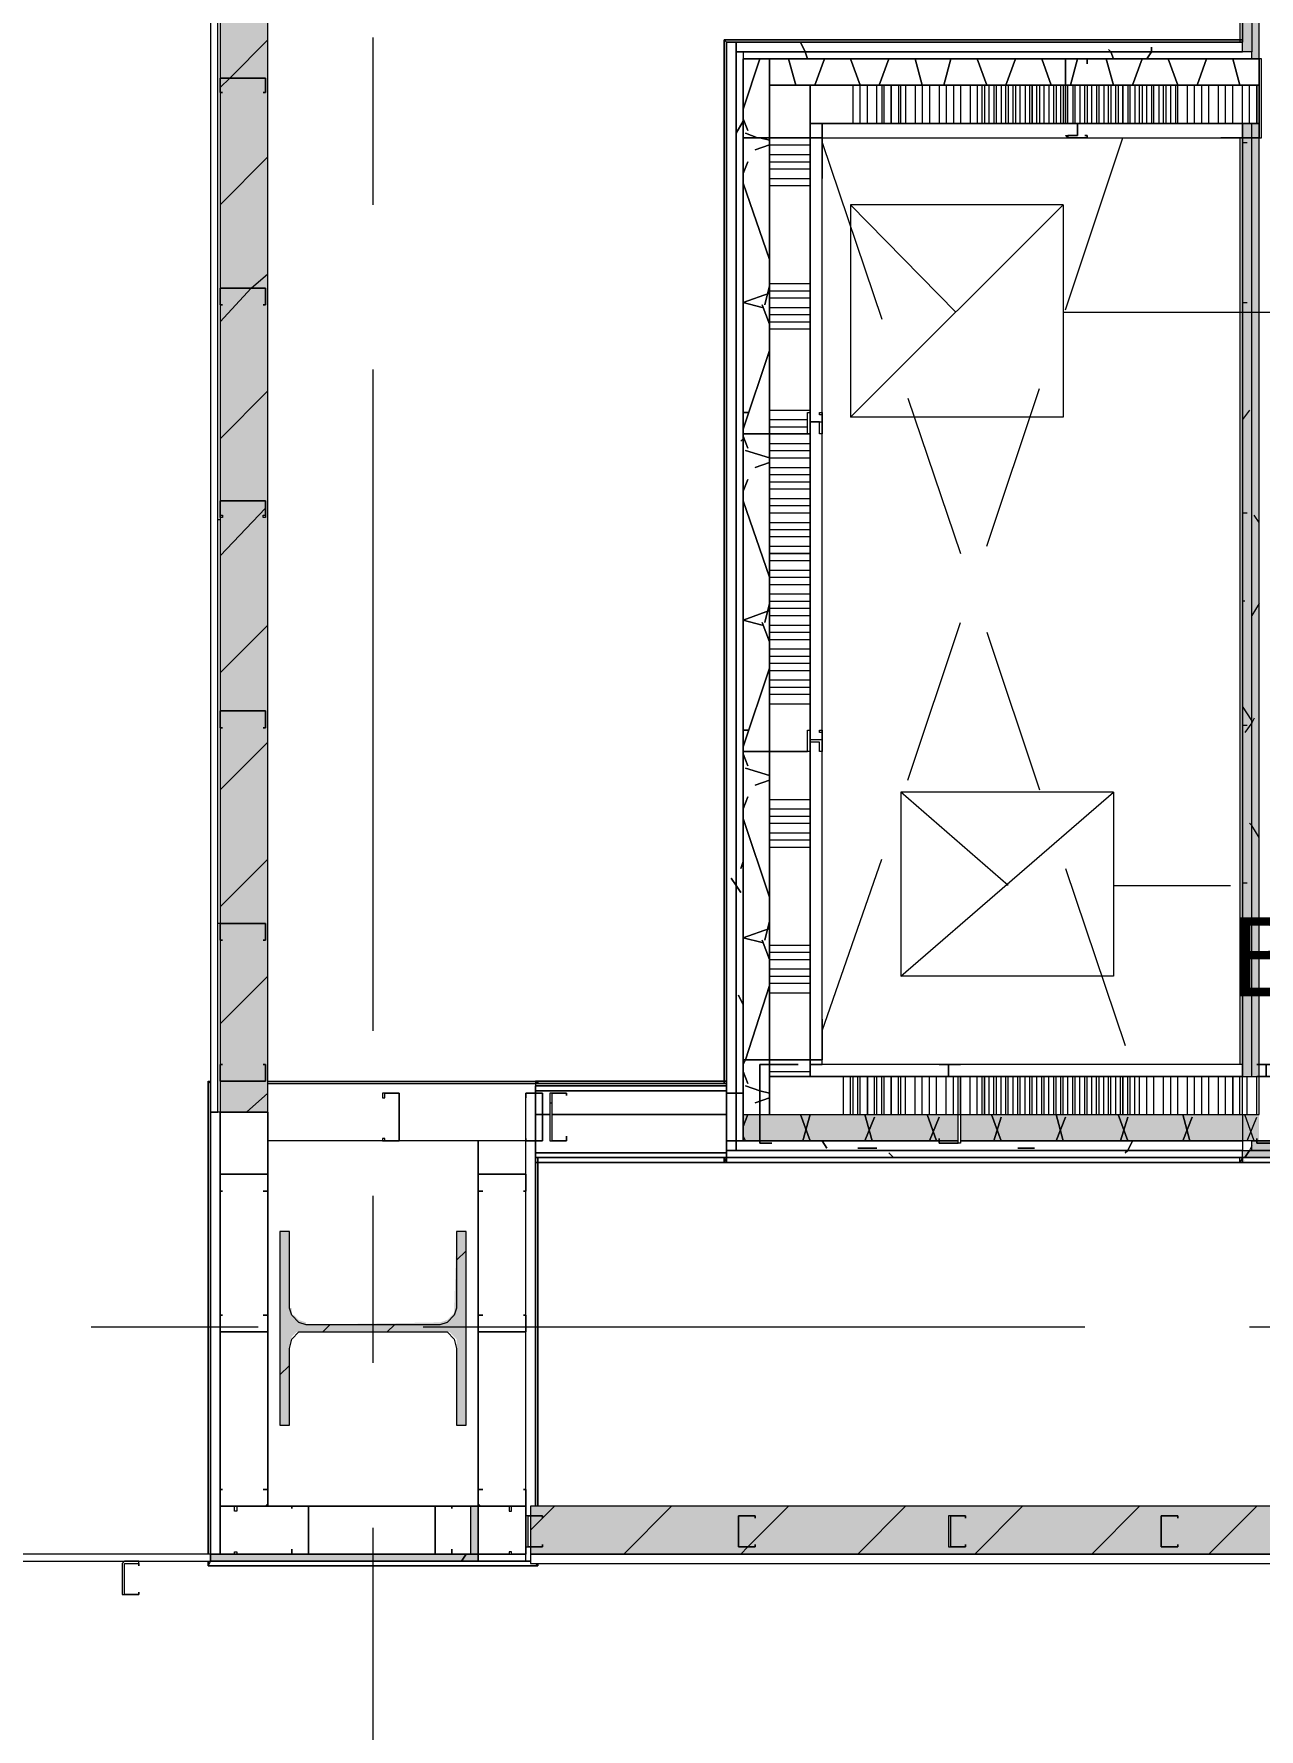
# Model space of a CAD drawing. Header units: metres. Extents: x -2 to 237, y -8 to 52.
# Drawn here: x 21.011 to 23.361, y 22.226 to 25.478 of the extents above; entities that cross this region are included whole.
import ezdxf

# ---------------------------------------------------------------- set-up
doc = ezdxf.new("R2010")
doc.units = ezdxf.units.M
doc.layers.add('HVAC - Ductos', color=5, linetype='Continuous', lineweight=0)
doc.layers.add('PDF_Text', color=7, linetype='Continuous', lineweight=0)
doc.layers.add('PDF_Geometry', color=7, linetype='Continuous', lineweight=0, true_color=0xaaaaaa)
doc.layers.add('PDF_Solid Fills', color=7, linetype='Continuous', lineweight=0, true_color=0xffffff)
doc.styles.add('PDF Helvetica', font='')
doc.styles.get('PDF Helvetica').set_extended_font_data('Helvetica')

msp = doc.modelspace()

# ---------------------------------------------------------------- hatches: boundary and pattern name
at = {"layer": 'PDF_Solid Fills', "lineweight": 0, "transparency": 33554559}
h = msp.add_hatch(color=256, dxfattribs=at)
h.paths.add_polyline_path([(21.3681, 26.1404), (21.4597, 26.1404), (21.4597, 31.95), (21.3681, 31.95), (21.3681, 28.2388), (21.4001, 28.2388), (21.3681, 28.2342)])
h.paths.add_polyline_path([(21.4597, 26.0168), (21.3681, 26.0168), (21.3681, 23.4099), (21.4597, 23.4099)])
h = msp.add_hatch(color=256, dxfattribs=at)
h.paths.add_polyline_path([(23.329, 25.444), (23.3473, 25.444), (23.3473, 29.0177), (23.329, 29.0177)])
h.paths.add_polyline_path([(23.329, 23.4785), (23.3473, 23.4785), (23.3473, 25.3066), (23.329, 25.3066)])
h = msp.add_hatch(color=256, dxfattribs=at)
h.paths.add_polyline_path([(23.3473, 25.4303), (23.3611, 25.4303), (23.3611, 29.0315), (23.3473, 29.0315)])
h.paths.add_polyline_path([(23.3611, 25.3066), (23.3473, 25.3066), (23.3473, 23.4785), (23.3611, 23.4785)])
h = msp.add_hatch(color=256, dxfattribs=at)
h.paths.add_polyline_path([(22.7838, 23.3548), (22.7838, 23.4052), (22.3714, 23.4052), (22.3714, 23.3548)])
h.paths.add_polyline_path([(22.7884, 23.3548), (23.3611, 23.3548), (23.3611, 23.4052), (22.7884, 23.4052)])
h = msp.add_hatch(color=256, dxfattribs=at)
h.paths.add_polyline_path([(22.7838, 23.3548), (22.7838, 23.4052), (22.3714, 23.4052), (22.3714, 23.3548)])
h.paths.add_polyline_path([(22.7884, 23.4052), (22.7884, 23.3548), (23.329, 23.3548), (23.329, 23.4052)])
for points in [[(23.3624, 23.3365), (25.4366, 23.341), (25.5282, 23.341), (25.9557, 23.3365), (25.9588, 23.3365), (25.9588, 23.3548), (23.3473, 23.3548), (23.3473, 23.3365)], [(21.5009, 23.0341), (21.5009, 23.1807), (21.4826, 23.1807), (21.4826, 22.8096), (21.5009, 22.8096), (21.5009, 22.9608), (21.5055, 22.9791), (21.5147, 22.9883), (21.8079, 22.9883), (21.8216, 22.9745), (21.8216, 22.8096), (21.8399, 22.8096), (21.8399, 23.1807), (21.8216, 23.1807), (21.8171, 23.0249), (21.8033, 23.0112), (21.7896, 23.0066), (21.533, 23.0021), (21.533, 23.0066), (21.5193, 23.0112), (21.5101, 23.0203), (21.5055, 23.0203), (21.5055, 23.0341)], [(21.3497, 22.5485), (21.8629, 22.5485), (21.8629, 22.6538), (21.8491, 22.6538), (21.8491, 22.5622), (21.3497, 22.5622)], [(21.9637, 22.6538), (21.9637, 22.5622), (25.5465, 22.5622), (25.5465, 22.6538)]]:
    msp.add_hatch(color=256, dxfattribs=at).paths.add_polyline_path(points)
h = msp.add_hatch(color=256, dxfattribs=at)
h.paths.add_polyline_path([(25.5236, 23.3227), (25.5236, 23.3365), (23.329, 23.3365), (23.329, 23.3227)])
h.paths.add_polyline_path([(25.5282, 23.3365), (25.5282, 23.3227), (25.9726, 23.3227), (25.9726, 23.3365)])
h = msp.add_hatch(color=256, dxfattribs=at)
h.paths.add_polyline_path([(25.5236, 23.3227), (25.5236, 23.3365), (23.329, 23.3365), (23.329, 23.3227)])
h.paths.add_polyline_path([(25.5282, 23.3365), (25.5282, 23.3227), (25.9726, 23.3227), (25.9726, 23.3365)])

# ---------------------------------------------------------------- linework, layer by layer
at = {"layer": 'HVAC - Ductos', "lineweight": 0}
for points in [[(22.9854, 24.9446), (23.5901, 24.9446)], [(23.0816, 23.845), (23.3061, 23.845)]]:
    msp.add_lwpolyline(points, dxfattribs=at)
at = {"layer": 'PDF_Geometry', "lineweight": 0}
for points in [[(22.5135, 28.9994), (23.329, 28.9994), (23.329, 25.4624), (22.5227, 25.4624), (22.3394, 25.4624), (22.3394, 23.5014), (22.3394, 23.4464), (22.3394, 23.3548), (22.3394, 23.3227), (23.329, 23.3227), (25.8077, 23.3227), (25.991, 23.3227), (25.991, 31.8996), (25.991, 32.0828), (22.5135, 32.0828), (22.5135, 31.8996), (22.5135, 29.1826)], [(23.3244, 28.9948), (23.329, 28.9994), (23.329, 25.4624), (23.329, 28.9994), (22.5135, 28.9994), (22.5181, 28.9994), (23.329, 28.9994), (22.5135, 28.9994), (22.5089, 28.9948), (22.5089, 31.895), (22.5089, 28.9948)], [(21.3497, 23.4098), (21.3497, 22.6538), (21.3497, 22.5622), (14.8988, 22.5622), (14.8988, 22.5485), (21.3497, 22.5485), (21.8629, 22.5485), (21.8629, 22.6538), (21.8491, 22.6538), (21.4597, 22.6538), (21.4597, 23.4098), (21.4597, 26.0168), (21.3497, 26.0168)], [(22.3577, 23.3365), (22.3577, 23.3548), (22.3577, 23.4464), (22.3577, 25.4624), (22.3394, 25.4624), (22.3394, 23.4464), (22.3394, 23.3548), (22.3394, 23.3365)], [(22.3394, 25.4624), (22.3394, 23.4464), (22.3394, 23.3548), (22.3394, 23.3227), (22.3394, 23.3548), (22.3394, 23.4464)], [(22.3577, 25.444), (23.329, 25.444), (23.329, 25.4624), (22.3577, 25.4624)], [(23.3473, 25.444), (22.3714, 25.444), (22.3714, 25.4303), (22.9899, 25.4303), (23.3473, 25.4303)], [(22.3714, 25.2791), (22.4493, 25.2791), (22.3714, 25.2791), (22.3714, 25.2562), (22.3714, 25.2791), (22.5227, 25.2791), (22.5227, 25.2012), (22.5227, 25.2791), (22.3714, 25.2791), (22.3714, 25.4303)], [(22.3989, 25.4303), (22.3714, 25.4303)], [(23.3611, 25.4303), (22.9899, 25.4303), (22.4218, 25.4303), (22.4218, 25.3799), (23.3611, 25.3799)], [(23.0129, 25.3066), (23.0129, 25.2837), (22.9945, 25.2837), (22.9945, 25.2791), (23.0312, 25.2791), (23.0312, 25.2837), (23.0266, 25.2837), (23.0312, 25.2837), (23.0312, 25.2791), (22.9945, 25.2791), (22.9899, 25.2837), (22.9945, 25.2837), (23.0129, 25.2837), (23.0129, 25.3066), (22.9945, 25.3066), (22.9899, 25.3066), (22.9899, 25.4303), (22.9945, 25.4303), (23.0312, 25.4303), (23.0312, 25.4211), (23.0312, 25.4303), (22.9945, 25.4303), (22.9899, 25.4303), (22.9899, 25.3066), (22.9945, 25.3066), (23.0312, 25.3066)], [(23.3656, 25.4303), (23.3382, 25.4303), (23.3611, 25.4303), (23.3611, 25.2791), (23.2878, 25.2791), (23.3656, 25.2791)], [(21.3681, 25.3936), (21.4551, 25.3936), (21.4551, 25.3661), (21.4505, 25.3661), (21.4551, 25.3661), (21.4551, 25.3936), (21.3681, 25.3936), (21.3681, 25.3661)], [(21.3726, 25.3661), (21.3681, 25.3661)], [(22.5227, 25.3799), (22.4997, 25.3799), (22.4218, 25.3799), (22.4218, 25.2791), (22.4218, 23.5106), (22.4218, 23.5014), (22.4218, 23.4785), (22.4218, 23.4052), (23.329, 23.4052), (23.3611, 23.4052), (23.3611, 23.4785), (23.3611, 23.5014), (23.3611, 24.0466), (23.3611, 24.656), (23.3611, 25.2653), (23.3611, 25.2791), (23.3611, 25.3066), (23.3611, 25.3799), (23.329, 25.3799)], [(22.4997, 23.4785), (22.4997, 23.5106), (22.4997, 25.2791), (22.4997, 25.3799), (22.4218, 25.3799), (22.4218, 25.2791), (22.4218, 23.5106), (22.4218, 23.5014), (22.4218, 23.4785)], [(22.4997, 25.3066), (23.3611, 25.3066), (23.3611, 25.3799), (22.4997, 25.3799)], [(22.4997, 23.5014), (22.5227, 23.5014), (22.5227, 23.5106), (22.5227, 25.2791), (22.5227, 25.3066), (22.4997, 25.3066), (22.4997, 25.2791), (22.4997, 23.5106)], [(22.5227, 25.3066), (22.5227, 25.2791), (23.329, 25.2791), (23.329, 25.3066)], [(23.329, 25.2791), (23.329, 25.3066)], [(23.329, 25.2791), (23.329, 23.5014), (22.5227, 23.5014), (22.5227, 23.5106), (22.5227, 25.2791)], [(21.3681, 24.9858), (21.3681, 24.9904), (21.4551, 24.9904), (21.4551, 24.9858), (21.4551, 24.9584), (21.4505, 24.9584), (21.4551, 24.9584), (21.4551, 24.9858), (21.4551, 24.9904), (21.3681, 24.9904), (21.3681, 24.9858), (21.3681, 24.9584)], [(21.3726, 24.9584), (21.3681, 24.9584)], [(22.4997, 24.7339), (22.5181, 24.7339), (22.5227, 24.7339), (22.5227, 24.7293), (22.5227, 24.7155), (22.5227, 24.7522), (22.5227, 24.7476), (22.5181, 24.7476), (22.5181, 24.7522), (22.5227, 24.7522), (22.5227, 24.711), (22.5181, 24.711), (22.5181, 24.7293), (22.5181, 24.7339), (22.4997, 24.7339), (22.4997, 24.711), (22.4951, 24.711), (22.3714, 24.711), (22.3714, 24.7522), (22.3806, 24.7522), (22.3714, 24.7522), (22.3714, 24.711), (22.4951, 24.711), (22.4951, 24.7522), (22.4997, 24.7522)], [(21.3681, 24.5827), (21.4551, 24.5827), (21.4551, 24.5506), (21.4505, 24.5506), (21.4505, 24.5552), (21.4551, 24.5552), (21.4551, 24.5827), (21.3681, 24.5827), (21.3681, 24.5552), (21.3726, 24.5552), (21.3726, 24.5506), (21.3681, 24.5506)], [(21.3681, 24.1749), (21.3681, 24.1795), (21.4551, 24.1795), (21.4551, 24.1749), (21.4551, 24.1474), (21.4505, 24.1474), (21.4551, 24.1474), (21.4551, 24.1749), (21.4551, 24.1795), (21.3681, 24.1795), (21.3681, 24.1749), (21.3681, 24.1474)], [(21.3726, 24.1474), (21.3681, 24.1474)], [(22.4997, 24.1245), (22.5181, 24.1245), (22.5227, 24.1245), (22.5227, 24.1199), (22.5227, 24.1062), (22.5227, 24.1428), (22.5227, 24.1383), (22.5181, 24.1383), (22.5181, 24.1428), (22.5227, 24.1428), (22.5227, 24.1017), (22.5181, 24.1017), (22.5181, 24.1199), (22.4997, 24.1199), (22.4997, 24.1017), (22.4951, 24.1017), (22.3714, 24.1017), (22.3714, 24.1428), (22.3806, 24.1428), (22.3714, 24.1428), (22.3714, 24.1017), (22.4951, 24.1017), (22.4951, 24.1428), (22.4997, 24.1428)], [(21.3681, 23.7717), (21.4551, 23.7717), (21.4551, 23.7397), (21.4505, 23.7397), (21.4551, 23.7397), (21.4551, 23.7717), (21.3681, 23.7717), (21.3681, 23.7397)], [(21.3726, 23.7397), (21.3681, 23.7397)], [(22.5227, 23.5106), (22.5227, 23.5885), (22.5227, 23.5106), (22.3714, 23.5106)], [(22.3714, 23.5381), (22.3714, 23.5106)], [(21.4551, 23.4694), (21.3681, 23.4694), (21.3681, 23.5014), (21.3726, 23.5014), (21.3681, 23.5014), (21.3681, 23.4694), (21.4551, 23.4694), (21.4551, 23.5014)], [(21.4505, 23.5014), (21.4551, 23.5014)], [(22.3348, 23.3136), (22.3348, 23.3227), (22.3348, 23.3136), (23.329, 23.3136), (25.4182, 23.3136), (23.329, 23.3136), (22.3348, 23.3136), (22.3394, 23.3227), (23.329, 23.3227), (22.3394, 23.3227), (22.3394, 23.3365), (22.3394, 23.3548), (22.3394, 23.4464), (22.3394, 23.5014), (22.3394, 23.4464), (22.3394, 23.3548), (22.3394, 23.3365), (22.3394, 23.3227)], [(22.4035, 23.3502), (22.4264, 23.3502), (22.4035, 23.3502), (22.4035, 23.5014), (22.4768, 23.5014), (22.4035, 23.5014)], [(23.329, 23.5014), (22.4997, 23.5014), (22.4997, 23.4785), (23.329, 23.4785)], [(22.7654, 23.4785), (22.7654, 23.5014), (22.7838, 23.5014), (22.7471, 23.5014), (22.7517, 23.5014), (22.7471, 23.5014), (22.7838, 23.5014), (22.7654, 23.5014), (22.7654, 23.4785), (22.7838, 23.4785), (22.7884, 23.4785), (22.7884, 23.3502), (22.7838, 23.3502), (22.7471, 23.3502), (22.7471, 23.3548), (22.7471, 23.3594), (22.7471, 23.3548), (22.7471, 23.3502), (22.7838, 23.3502), (22.7838, 23.4785), (22.7471, 23.4785)], [(23.3748, 23.4785), (23.3748, 23.5014), (23.3932, 23.5014), (23.3565, 23.5014), (23.3611, 23.5014), (23.3565, 23.5014), (23.3932, 23.5014), (23.3748, 23.5014), (23.3748, 23.4785), (23.3932, 23.4785), (23.3977, 23.4785), (23.3977, 23.3502), (23.3932, 23.3502), (23.3565, 23.3502), (23.3565, 23.3548), (23.3565, 23.3594), (23.3565, 23.3548), (23.3565, 23.3502), (23.3932, 23.3502), (23.3977, 23.3502), (23.3977, 23.4785), (23.3932, 23.4785), (23.3565, 23.4785)], [(21.9774, 23.4648), (21.9774, 23.4694), (21.9729, 23.4648), (21.4597, 23.4648), (21.9729, 23.4648), (21.9774, 23.4694)], [(23.329, 23.4785), (22.4218, 23.4785), (22.4218, 23.4052), (23.329, 23.4052)], [(21.6796, 23.3548), (21.7117, 23.3548), (21.7117, 23.4464), (21.6796, 23.4464), (21.6796, 23.4372), (21.6842, 23.4372), (21.6842, 23.4464), (21.7117, 23.4464), (21.7117, 23.3548), (21.6842, 23.3548), (21.6842, 23.3594), (21.6796, 23.3594)], [(21.9545, 23.3548), (21.9866, 23.3548), (21.9866, 23.4464), (21.9545, 23.4464), (21.9545, 23.4372), (21.9545, 23.4464), (21.9866, 23.4464), (21.9866, 23.3548), (21.9545, 23.3548), (21.9545, 23.3594)], [(22.0324, 23.4464), (22.0049, 23.4464), (22.0003, 23.4464), (22.0003, 23.3548), (22.0049, 23.3548), (22.0324, 23.3548), (22.0324, 23.364), (22.0324, 23.3548), (22.0049, 23.3548), (22.0049, 23.4464), (22.0324, 23.4464), (22.0324, 23.4418)], [(22.3394, 23.3548), (22.3669, 23.3548), (22.3714, 23.3548), (22.3714, 23.4464), (22.3669, 23.4464), (22.3394, 23.4464), (22.3394, 23.4372), (22.3394, 23.4464), (22.3669, 23.4464), (22.3714, 23.4464), (22.3714, 23.3548), (22.3669, 23.3548), (22.3394, 23.3548), (22.3394, 23.3594)], [(22.3394, 23.3136), (22.3394, 23.3227), (22.3394, 23.3365), (22.3394, 23.3227), (22.3394, 23.3136), (21.9729, 23.3136)], [(21.9774, 22.6538), (21.9774, 23.3227)], [(23.329, 23.3365), (22.3394, 23.3365), (22.3394, 23.3227), (23.329, 23.3227)], [(22.3394, 23.3227), (22.3394, 23.3319)], [(21.4597, 23.2586), (21.4597, 23.2907), (21.4551, 23.2907), (21.3681, 23.2907), (21.3681, 23.2586), (21.3726, 23.2586), (21.3681, 23.2586), (21.3681, 23.2907), (21.4551, 23.2907), (21.4597, 23.2907), (21.4597, 23.2586), (21.4505, 23.2586)], [(21.9545, 23.2586), (21.9545, 23.2907), (21.8675, 23.2907), (21.8629, 23.2907), (21.8629, 23.2586), (21.872, 23.2586), (21.8629, 23.2586), (21.8629, 23.2907), (21.8675, 23.2907), (21.9545, 23.2907), (21.9545, 23.2586), (21.9499, 23.2586)], [(21.84, 22.8096), (21.84, 23.1807), (21.8216, 23.1807), (21.8216, 23.0341), (21.8171, 23.0203), (21.8033, 23.0066), (21.7896, 23.0021), (21.533, 23.0021), (21.5193, 23.0066), (21.5055, 23.0203), (21.5009, 23.0341), (21.5009, 23.1807), (21.4826, 23.1807), (21.4826, 22.8096), (21.5009, 22.8096), (21.5009, 22.9562), (21.5055, 22.9745), (21.5193, 22.9883), (21.533, 22.9883), (21.7896, 22.9883), (21.8033, 22.9883), (21.8171, 22.9745), (21.8216, 22.9562), (21.8216, 22.8096)], [(21.3681, 23.0203), (21.3681, 22.9883), (21.4551, 22.9883), (21.4597, 22.9883), (21.4597, 23.0203), (21.4505, 23.0203), (21.4597, 23.0203), (21.4597, 22.9883), (21.4551, 22.9883), (21.3681, 22.9883), (21.3681, 23.0203), (21.3726, 23.0203)], [(21.8629, 23.0203), (21.8629, 22.9883), (21.8675, 22.9883), (21.9545, 22.9883), (21.9545, 23.0203), (21.9499, 23.0203), (21.9545, 23.0203), (21.9545, 22.9883), (21.8675, 22.9883), (21.8629, 22.9883), (21.8629, 23.0203), (21.872, 23.0203)], [(21.3681, 22.6859), (21.3681, 22.6584), (21.3681, 22.6538), (21.4551, 22.6538), (21.4597, 22.6538), (21.4597, 22.6584), (21.4597, 22.6859), (21.4505, 22.6859), (21.4597, 22.6859), (21.4597, 22.6584), (21.4551, 22.6538), (21.3681, 22.6538), (21.3681, 22.6584), (21.3681, 22.6859), (21.3726, 22.6859)], [(21.8629, 22.6859), (21.8629, 22.6584), (21.8629, 22.6538), (21.8675, 22.6538), (21.9545, 22.6538), (21.9545, 22.6584), (21.9545, 22.6859), (21.9499, 22.6859), (21.9545, 22.6859), (21.9545, 22.6584), (21.9545, 22.6538), (21.8675, 22.6538), (21.8629, 22.6584), (21.8629, 22.6859), (21.872, 22.6859)], [(21.3497, 22.6538), (21.3497, 22.5622), (21.3497, 22.5485), (21.3497, 22.5622)], [(21.3681, 22.5622), (21.3681, 22.5667), (21.3681, 22.6538), (21.4001, 22.6538), (21.4001, 22.6447), (21.3955, 22.6447), (21.3955, 22.6538), (21.3681, 22.6538), (21.3681, 22.5667), (21.3681, 22.5622), (21.3955, 22.5622), (21.3955, 22.5667), (21.4001, 22.5667), (21.4001, 22.5622)], [(21.5055, 22.6493), (21.5055, 22.6538)], [(21.533, 22.6538), (21.5376, 22.6538), (21.5376, 22.5667), (21.5376, 22.5622), (21.533, 22.5622), (21.5055, 22.5622), (21.5055, 22.5713), (21.5055, 22.5622), (21.533, 22.5622), (21.5376, 22.5622), (21.5376, 22.5667), (21.5376, 22.6538), (21.533, 22.6538), (21.5055, 22.6538)], [(21.8125, 22.6538), (21.7804, 22.6538), (21.7804, 22.5667), (21.7804, 22.5622), (21.8125, 22.5622), (21.8125, 22.5713), (21.8125, 22.5622), (21.7804, 22.5622), (21.7804, 22.5667), (21.7804, 22.6538), (21.8125, 22.6538), (21.8125, 22.6493)], [(21.9224, 22.5622), (21.9545, 22.5622), (21.9545, 22.5667), (21.9545, 22.6538), (21.9224, 22.6538), (21.9224, 22.6447), (21.927, 22.6447), (21.927, 22.6538), (21.9545, 22.6538), (21.9545, 22.5667), (21.9545, 22.5622), (21.927, 22.5622), (21.927, 22.5667), (21.9224, 22.5667)], [(21.9866, 22.6355), (21.9591, 22.6355), (21.9545, 22.6355), (21.9545, 22.5759), (21.9591, 22.5759), (21.9866, 22.5759), (21.9866, 22.5805), (21.9866, 22.5759), (21.9591, 22.5759), (21.9591, 22.6355), (21.9866, 22.6355), (21.9866, 22.6309)], [(21.9637, 22.5439), (25.5465, 22.5439), (25.5465, 22.6538), (21.9637, 22.6538), (21.9637, 22.6355), (21.9637, 22.5759)], [(22.3943, 22.6355), (22.3623, 22.6355), (22.3623, 22.5759), (22.3943, 22.5759), (22.3943, 22.5805), (22.3943, 22.5759), (22.3623, 22.5759), (22.3623, 22.6355), (22.3943, 22.6355), (22.3943, 22.6309)], [(22.7976, 22.6355), (22.77, 22.6355), (22.7654, 22.6355), (22.7654, 22.5759), (22.77, 22.5759), (22.7976, 22.5759), (22.7976, 22.5805), (22.7976, 22.5759), (22.77, 22.5759), (22.77, 22.6355), (22.7976, 22.6355), (22.7976, 22.6309)], [(23.2053, 22.6355), (23.1778, 22.6355), (23.1732, 22.6355), (23.1732, 22.5759), (23.1778, 22.5759), (23.2053, 22.5759), (23.2053, 22.5805), (23.2053, 22.5759), (23.1778, 22.5759), (23.1732, 22.5759), (23.1732, 22.6355), (23.1778, 22.6355), (23.2053, 22.6355), (23.2053, 22.6309)], [(21.2123, 22.5485), (21.1848, 22.5485), (21.1802, 22.5439), (21.1802, 22.4843), (21.1848, 22.4843), (21.2123, 22.4843), (21.2123, 22.4889), (21.2123, 22.4843), (21.1848, 22.4843), (21.1848, 22.5439), (21.2123, 22.5439), (21.2123, 22.5393)], [(21.3497, 22.5485), (21.8629, 22.5485), (21.8629, 22.5622), (21.3497, 22.5622)], [(21.9637, 22.5622), (25.5465, 22.5622)]]:
    msp.add_lwpolyline(points, close=True, dxfattribs=at)
for points in [[(22.5135, 32.0782), (22.5135, 32.0828), (22.5181, 32.0828), (22.5181, 32.0782), (22.5181, 32.0645), (22.5181, 31.8996), (22.5181, 29.1826), (22.5181, 29.0177), (22.5181, 28.9994), (22.5135, 28.9994), (22.5135, 31.565), (22.5135, 28.9994), (22.5089, 28.9948), (23.3244, 28.9948), (23.3244, 25.4624)], [(23.3473, 23.3365), (23.3611, 23.3365), (25.4366, 23.3365), (25.5236, 23.3365), (25.4366, 23.3365), (23.3473, 23.3365), (23.3473, 23.3548), (23.3977, 23.3548), (24.0071, 23.3548), (24.6165, 23.3548), (25.2258, 23.3548), (25.8077, 23.3548), (25.8123, 23.3548), (25.9588, 23.3548), (25.9588, 23.3365), (25.5282, 23.3365), (25.8077, 23.3365), (25.9588, 23.3365), (25.9726, 23.3365), (25.9726, 31.8996)], [(23.3473, 29.0177), (23.3473, 25.444), (23.329, 25.444), (22.5227, 25.444), (22.3714, 25.444), (22.3577, 25.444), (22.3577, 23.5014), (22.3577, 23.4464), (22.3577, 23.3548), (22.3577, 23.3365), (23.329, 23.3365)], [(22.7838, 23.3548), (22.4035, 23.3548), (22.3714, 23.3548), (22.3714, 23.4052), (22.3714, 23.5014), (22.3714, 24.1017), (22.3714, 24.711), (22.3714, 25.2791), (22.3714, 24.711), (22.3714, 24.1017), (22.3714, 23.3548), (22.3577, 23.3548), (22.3577, 23.4464), (22.3577, 25.444), (22.3714, 25.444), (22.3714, 25.4303), (22.4218, 25.4303), (22.5227, 25.4303), (22.9899, 25.4303), (23.329, 25.4303), (23.3473, 25.4303), (23.3611, 25.4303), (23.3611, 25.8747), (23.3611, 26.4841)], [(21.3681, 26.0168), (21.3681, 23.4098), (21.4597, 23.4098), (21.3681, 23.4098), (21.3681, 22.6538), (21.3681, 23.4098), (21.4597, 23.4098), (21.4597, 22.6538), (21.4001, 22.6538), (21.5055, 22.6538), (21.8629, 22.6538), (21.8629, 22.5622), (21.8629, 22.6584), (21.8629, 22.5485), (21.9637, 22.5485), (21.3497, 22.5485), (21.8629, 22.5485), (21.8629, 22.5622), (21.8629, 22.6538), (21.8629, 22.5622)], [(21.3497, 23.4098), (21.3635, 23.4098), (21.3635, 26.0168)], [(21.6613, 25.4716), (21.6613, 25.1508)], [(22.3394, 23.5014), (22.3394, 25.4624), (23.329, 25.4624), (23.329, 25.467), (22.3348, 25.467), (22.3348, 23.4648), (22.3348, 25.467), (22.3394, 25.4624), (22.3394, 23.7717), (22.3394, 25.4624), (22.3348, 25.467), (23.329, 25.467), (23.329, 25.4624), (22.3394, 25.4624), (22.3577, 25.4624), (22.5227, 25.4624), (22.3577, 25.4624)], [(23.329, 25.4624), (22.3394, 25.4624), (23.329, 25.4624)], [(22.3577, 25.4624), (22.3577, 25.4624)], [(23.329, 25.4624), (22.5227, 25.4624)], [(22.3714, 25.2791), (22.3714, 24.711), (22.3714, 24.1017), (22.3714, 23.4052), (22.4035, 23.4052), (22.4218, 23.4052), (22.4218, 23.5014), (22.4218, 23.5106), (22.4218, 25.2791), (22.4218, 25.4303), (22.3714, 25.4303)], [(22.3989, 25.4303), (22.3989, 25.4303)], [(22.9899, 25.4211), (22.9899, 25.4211)], [(22.9991, 25.4303), (23.0037, 25.4303)], [(23.0312, 25.4303), (23.0312, 25.4303)], [(23.0312, 25.4303), (23.0312, 25.4303)], [(23.0312, 25.4211), (23.0312, 25.4211)], [(21.3681, 25.3936), (21.3681, 25.3936)], [(21.3681, 25.3936), (21.3681, 25.3936)], [(21.3726, 25.3661), (21.3726, 25.3661)], [(21.4505, 25.3661), (21.4505, 25.3661)], [(21.4551, 25.3936), (21.4551, 25.3936)], [(21.4551, 25.3936), (21.4551, 25.3936)], [(23.3611, 25.3799), (23.3611, 25.3066), (23.3473, 25.3066)], [(22.3714, 25.3066), (22.3714, 25.3066)], [(23.3473, 23.4785), (23.3473, 23.5014), (23.3473, 25.2791), (23.3473, 25.3066), (23.329, 25.3066), (22.5227, 25.3066), (22.4997, 25.3066), (22.4997, 25.2791), (22.4997, 23.5106), (22.4997, 23.5014), (22.4997, 23.4785), (23.329, 23.4785), (23.329, 23.5014), (23.329, 25.2791), (23.329, 23.7717)], [(22.9991, 25.3066), (22.9991, 25.3066)], [(23.0312, 25.3066), (23.0312, 25.3066)], [(22.4493, 25.2791), (22.4493, 25.2791)], [(22.4677, 25.2791), (22.4677, 25.2791)], [(22.5227, 25.2699), (22.6372, 24.9309)], [(22.9899, 24.9492), (23.0999, 25.2791)], [(23.0129, 25.2837), (23.0129, 25.2837)], [(23.0129, 25.2837), (23.0129, 25.2837)], [(23.0266, 25.2837), (23.0266, 25.2837)], [(23.3244, 25.2791), (23.3244, 23.5014)], [(23.329, 25.2791), (23.329, 25.2791)], [(23.3519, 25.2791), (23.3519, 25.2791)], [(21.3726, 24.9584), (21.3726, 24.9584)], [(21.4505, 24.9584), (21.4505, 24.9584)], [(21.6613, 24.8347), (21.6613, 23.5656)], [(22.8388, 24.4956), (22.9396, 24.798)], [(22.3714, 24.7522), (22.3714, 24.7522)], [(22.3714, 24.7522), (22.3714, 24.7522)], [(22.3806, 24.7522), (22.3806, 24.7522)], [(22.5227, 24.7522), (22.5227, 24.7522)], [(22.6876, 24.7797), (22.7884, 24.4819)], [(22.5227, 24.7155), (22.5227, 24.7155)], [(22.3714, 24.711), (22.3714, 24.711)], [(22.3714, 24.711), (22.3714, 24.711)], [(22.4035, 24.711), (22.4035, 24.711)], [(22.4951, 24.711), (22.4951, 24.711)], [(21.3681, 24.5827), (21.3681, 24.5827)], [(21.3681, 24.5827), (21.3681, 24.5827)], [(21.4551, 24.5827), (21.4551, 24.5827)], [(21.4551, 24.5827), (21.4551, 24.5827)], [(22.6876, 24.0466), (22.7884, 24.349)], [(22.8388, 24.3307), (22.9396, 24.0283)], [(21.3726, 24.1474), (21.3726, 24.1474)], [(21.4505, 24.1474), (21.4505, 24.1474)], [(22.3714, 24.1428), (22.3714, 24.1428)], [(22.3714, 24.1428), (22.3714, 24.1428)], [(22.3806, 24.1428), (22.3806, 24.1428)], [(22.5227, 24.1428), (22.5227, 24.1428)], [(22.3714, 24.1017), (22.3714, 24.1017)], [(22.3714, 24.1017), (22.3714, 24.1017)], [(22.4951, 24.1017), (22.4951, 24.1017)], [(22.5181, 24.1199), (22.5181, 24.1199)], [(22.5227, 24.1062), (22.5227, 24.1017), (22.5227, 24.1062)], [(22.5227, 23.5656), (22.6372, 23.8954)], [(22.9899, 23.8771), (23.1045, 23.5381)], [(21.3681, 23.7717), (21.3681, 23.7717)], [(21.3681, 23.7717), (21.3681, 23.7717)], [(21.4551, 23.7717), (21.4551, 23.7717)], [(21.4551, 23.7717), (21.4551, 23.7717)], [(21.3726, 23.7397), (21.3726, 23.7397)], [(21.4505, 23.7397), (21.4505, 23.7397)], [(22.5227, 23.5885), (22.5227, 23.5885)], [(22.3714, 23.5381), (22.3714, 23.5381)], [(21.3726, 23.5014), (21.3726, 23.5014)], [(21.4505, 23.5014), (21.4505, 23.5014)], [(22.7471, 23.5014), (22.7471, 23.5014)], [(22.7471, 23.5014), (22.7471, 23.5014)], [(22.7517, 23.5014), (22.7517, 23.5014)], [(22.7654, 23.5014), (22.7654, 23.5014)], [(22.7654, 23.5014), (22.7654, 23.5014)], [(22.7838, 23.5014), (22.7884, 23.5014), (22.7838, 23.5014)], [(22.7838, 23.5014), (22.7838, 23.5014)], [(23.329, 23.5014), (23.329, 23.4785), (23.3473, 23.4785), (23.3611, 23.4785)], [(23.329, 23.5014), (23.329, 23.5014)], [(23.3565, 23.5014), (23.3565, 23.5014)], [(23.3565, 23.5014), (23.3565, 23.5014)], [(21.3497, 23.4648), (21.3497, 22.7088), (21.3497, 23.4648), (21.3451, 23.4694), (21.3451, 22.5622), (21.3451, 23.4694), (21.3497, 23.4694)], [(21.3497, 23.3548), (21.3497, 23.4602)], [(21.3497, 22.5485), (21.9637, 22.5485), (21.8629, 22.5485), (21.9637, 22.5485), (21.9545, 22.5485), (21.9545, 23.3548), (21.9545, 23.4464), (21.9729, 23.4464), (21.9729, 23.3548), (21.9729, 22.6538), (21.9729, 23.3227), (21.9729, 22.6538), (21.9729, 23.3227), (21.9729, 23.3548), (21.9729, 23.4464), (21.9729, 23.4602), (21.9729, 23.4464), (21.9729, 23.3548), (21.9729, 22.6538), (21.9729, 23.3227), (22.3394, 23.3227), (23.329, 23.3227), (23.329, 23.3136), (23.329, 23.3227), (25.4366, 23.3227)], [(21.3681, 23.4694), (21.3681, 23.4694)], [(21.3681, 23.4694), (21.3681, 23.4694)], [(21.4551, 23.4694), (21.4551, 23.4694)], [(21.4551, 23.4694), (21.4551, 23.4694)], [(21.4597, 23.4694), (21.9729, 23.4694), (22.3394, 23.4694), (21.9729, 23.4694), (21.9729, 23.4648), (22.3394, 23.4648)], [(22.3394, 23.3365), (22.3394, 23.3319), (22.3394, 23.3548), (22.3394, 23.4052), (22.0049, 23.4052), (22.3394, 23.4052), (22.3394, 23.4464), (22.3394, 23.451), (21.9729, 23.451), (21.9729, 23.4464), (21.9729, 23.4052), (21.9866, 23.4052), (22.0003, 23.4052), (21.9866, 23.4052), (21.9729, 23.4052), (21.9729, 23.3548), (21.9729, 23.3319), (22.3394, 23.3319), (21.9729, 23.3319), (21.9729, 23.3227), (21.9729, 23.3136), (21.9729, 23.3227), (22.3394, 23.3227), (21.9729, 23.3227), (22.3394, 23.3227), (22.3394, 23.3548), (22.3394, 23.4464), (22.3394, 23.4648), (21.9729, 23.4648), (22.3394, 23.4648), (21.9729, 23.4648), (21.9729, 23.4602), (22.3394, 23.4602), (21.9729, 23.4602), (21.9729, 23.451), (22.3394, 23.451), (22.3394, 23.4602)], [(21.9729, 23.4602), (21.9729, 23.4602)], [(22.7471, 23.4785), (22.7471, 23.4785)], [(22.7838, 23.4785), (22.7838, 23.4785)], [(23.3565, 23.4785), (23.3565, 23.4785)], [(21.3681, 22.6538), (21.3681, 23.4098), (21.3497, 23.4098), (21.3497, 22.5622), (21.3681, 22.5622), (21.8491, 22.5622), (21.8491, 22.6538)], [(21.3635, 23.4098), (21.3497, 23.4098), (21.3497, 22.6538)], [(21.3497, 23.4098), (21.3497, 22.5485), (21.3497, 23.4098)], [(25.2258, 23.3548), (24.6165, 23.3548), (24.0071, 23.3548), (23.3977, 23.3548), (23.3611, 23.3548), (23.3473, 23.3548), (23.329, 23.3548), (22.7884, 23.3548), (23.329, 23.3548), (23.329, 23.3365), (22.3577, 23.3365), (22.3577, 23.3548), (22.4035, 23.3548), (22.7838, 23.3548), (22.4035, 23.3548), (22.3714, 23.3548), (22.3714, 23.4052), (22.4035, 23.4052), (23.329, 23.4052), (23.329, 23.3548), (22.7884, 23.3548)], [(21.3681, 22.5622), (21.8629, 22.5622), (21.9224, 22.5622), (21.8629, 22.5622), (21.8629, 22.5485), (21.9545, 22.5485), (21.9545, 22.5622), (21.9362, 22.5622), (21.9545, 22.5622), (21.9545, 23.3548), (21.8629, 23.3548), (21.8629, 22.6859), (21.8629, 23.3548), (21.4597, 23.3548)], [(22.7471, 23.3594), (22.7471, 23.3594)], [(22.7838, 23.3502), (22.7838, 23.3502)], [(23.3565, 23.3594), (23.3565, 23.3594)], [(21.9729, 23.3227), (22.3394, 23.3227), (21.9729, 23.3227)], [(22.3394, 23.3365), (22.3394, 23.3365)], [(22.3394, 23.3227), (23.329, 23.3227), (22.3394, 23.3227)], [(22.3394, 23.3227), (22.3394, 23.3227)], [(23.329, 23.3227), (23.3244, 23.3136), (23.3244, 23.3227)], [(25.5282, 23.3365), (25.9726, 23.3365), (25.9726, 23.3227), (25.5282, 23.3227), (25.4366, 23.3227), (23.329, 23.3227), (25.3908, 23.3227), (23.329, 23.3227), (23.3473, 23.3227), (23.3611, 23.3227), (25.4366, 23.3227), (25.5282, 23.3227), (25.8077, 23.3227), (25.9726, 23.3227)], [(23.329, 23.3365), (23.329, 23.3365)], [(25.991, 23.3227), (23.329, 23.3227), (23.329, 23.3365), (25.4366, 23.3365)], [(23.329, 23.3227), (23.329, 23.3227)], [(21.6613, 23.2494), (21.6613, 22.9287)], [(21.8216, 23.1257), (21.84, 23.1441)], [(21.4413, 22.9975), (21.1206, 22.9975)], [(21.5651, 22.9883), (21.5788, 23.0021)], [(21.6888, 22.9883), (21.7026, 23.0021)], [(23.0266, 22.9975), (21.7575, 22.9975)], [(23.6635, 22.9975), (23.3428, 22.9975)], [(21.4826, 22.9058), (21.5009, 22.9241)], [(21.3681, 22.6538), (21.3681, 22.6538)], [(21.3681, 22.6538), (21.3681, 22.6538)], [(21.5055, 22.6493), (21.5055, 22.6493)], [(21.8629, 22.6538), (21.8629, 22.6538)], [(21.6613, 22.6126), (21.6613, 21.3435)], [(21.5055, 22.5713), (21.5055, 22.5713)], [(21.9774, 22.5393), (21.9774, 22.5439), (21.9774, 22.5393), (21.3451, 22.5393), (21.3451, 22.5485), (21.3451, 22.5393), (21.3497, 22.5485), (21.3497, 22.5622), (14.8988, 22.5622)], [(21.3497, 22.5622), (21.3497, 22.5485), (21.3451, 22.5393), (21.9774, 22.5393), (21.9729, 22.5439), (21.9774, 22.5393)], [(21.3497, 22.5622), (21.3497, 22.5622)], [(21.3497, 22.5485), (21.8629, 22.5485), (21.3497, 22.5485)]]:
    msp.add_lwpolyline(points, dxfattribs=at)
at = {"layer": 'PDF_Geometry', "color": 254, "lineweight": 0, "true_color": 0xd4d4d4}
for points in [[(21.3681, 25.3753), (21.3864, 25.3936), (21.4597, 25.467)], [(21.3681, 25.1508), (21.4597, 25.2424)], [(21.3681, 24.9263), (21.4277, 24.9904), (21.4597, 25.018)], [(21.3681, 24.7018), (21.4597, 24.7935)], [(21.3681, 24.4773), (21.4551, 24.5689)], [(21.3681, 24.2528), (21.4597, 24.3444)], [(21.3681, 24.0283), (21.4597, 24.1199)], [(21.3681, 23.8038), (21.4597, 23.8954)], [(21.3681, 23.5793), (21.4597, 23.6709)], [(21.4185, 23.4098), (21.4597, 23.4464)], [(21.9637, 22.608), (22.0095, 22.6538)], [(22.1424, 22.5622), (22.234, 22.6538)], [(22.3669, 22.5622), (22.3806, 22.5759), (22.4585, 22.6538)], [(22.5913, 22.5622), (22.683, 22.6538)], [(22.8158, 22.5622), (22.9075, 22.6538)], [(23.0403, 22.5622), (23.1319, 22.6538)], [(23.2648, 22.5622), (23.3565, 22.6538)]]:
    msp.add_lwpolyline(points, dxfattribs=at)
at = {"layer": 'PDF_Geometry', "color": 254, "lineweight": 0, "true_color": 0xeaeaea}
for points in [[(22.4814, 25.4624), (22.4905, 25.444), (22.4951, 25.4303), (22.4905, 25.444)], [(23.0725, 25.4486), (23.077, 25.444), (23.0816, 25.4303), (23.077, 25.444)], [(23.1549, 25.444), (23.1549, 25.4532), (23.1549, 25.444), (23.1457, 25.4303)], [(22.6555, 25.3799), (22.6555, 25.3066)], [(22.9258, 25.3066), (22.9258, 25.3799)], [(23.0999, 25.3799), (23.0999, 25.3066)], [(23.3565, 25.3799), (23.3565, 25.3066)], [(22.3577, 25.2883), (22.3714, 25.3111)], [(22.3669, 24.6972), (22.3714, 24.7018)], [(22.4997, 24.4819), (22.4218, 24.4819)], [(22.3669, 23.8771), (22.3714, 23.8908)], [(22.3485, 23.8588), (22.3577, 23.845), (22.3669, 23.8313), (22.3577, 23.845)], [(22.3623, 23.6343), (22.3714, 23.6159)], [(22.6097, 23.4785), (22.6097, 23.4052)], [(22.6555, 23.4785), (22.6555, 23.4052)], [(22.8342, 23.4785), (22.8342, 23.4052)], [(23.0999, 23.4785), (23.0999, 23.4052)], [(23.3107, 23.4785), (23.3107, 23.4052)], [(22.5227, 23.3548), (22.5318, 23.341)], [(23.1045, 23.3319), (23.1091, 23.3365), (23.1183, 23.3548), (23.1091, 23.3365)], [(22.628, 23.341), (22.5913, 23.341)], [(22.6509, 23.3319), (22.6601, 23.3227)], [(22.9304, 23.341), (22.8983, 23.341)]]:
    msp.add_lwpolyline(points, close=True, dxfattribs=at)
at = {"layer": 'PDF_Geometry', "color": 254, "lineweight": 0, "true_color": 0xdddddd}
for points in [[(22.4035, 25.4303), (22.3714, 25.3341)], [(22.4585, 25.4303), (22.4722, 25.3799)], [(22.5272, 25.4303), (22.5089, 25.3799)], [(22.5776, 25.4303), (22.5959, 25.3799)], [(22.6509, 25.4303), (22.6326, 25.3799)], [(22.7013, 25.4303), (22.7151, 25.3799)], [(22.77, 25.4303), (22.7563, 25.3799)], [(22.8204, 25.4303), (22.8388, 25.3799)], [(22.8937, 25.4303), (22.8754, 25.3799)], [(22.9441, 25.4303), (22.9625, 25.3799)], [(23.0129, 25.4303), (22.9991, 25.3799)], [(23.0679, 25.4303), (23.0816, 25.3799)], [(23.1365, 25.4303), (23.1183, 25.3799)], [(23.187, 25.4303), (23.2053, 25.3799)], [(23.2603, 25.4303), (23.242, 25.3799)], [(23.3107, 25.4303), (23.3244, 25.3799)], [(22.3714, 25.3157), (22.3806, 25.2929)], [(22.376, 25.2883), (22.3989, 25.2791), (22.4035, 25.2791), (22.4218, 25.2745), (22.4035, 25.2791), (22.3989, 25.2791)], [(22.4218, 25.2653), (22.3943, 25.2562)], [(22.3806, 25.2333), (22.3714, 25.2104)], [(22.3714, 25.1921), (22.4218, 25.0454)], [(22.4218, 24.9813), (22.3714, 24.963), (22.4081, 24.9538), (22.3714, 24.963)], [(22.4218, 24.995), (22.4127, 24.9584)], [(22.4081, 24.9584), (22.4218, 24.9218)], [(22.4218, 24.8713), (22.3714, 24.7201)], [(22.3714, 24.7064), (22.3806, 24.6835)], [(22.376, 24.6789), (22.4218, 24.6651)], [(22.4218, 24.656), (22.3943, 24.6469)], [(22.3806, 24.6239), (22.3714, 24.601)], [(22.3714, 24.5827), (22.4218, 24.4361)], [(22.4218, 24.372), (22.3714, 24.3536), (22.4081, 24.3444), (22.3714, 24.3536)], [(22.4218, 24.3857), (22.4127, 24.349)], [(22.4081, 24.349), (22.4218, 24.3123)], [(22.4218, 24.2619), (22.3714, 24.1108)], [(22.3714, 24.0971), (22.3806, 24.0741)], [(22.376, 24.0695), (22.4218, 24.0558)], [(22.4218, 24.0466), (22.3943, 24.0374)], [(22.3806, 24.0146), (22.3714, 23.9916)], [(22.3714, 23.9733), (22.4218, 23.8222)], [(22.4218, 23.7763), (22.4127, 23.7397)], [(22.4218, 23.7625), (22.3714, 23.7443), (22.4081, 23.7351), (22.3714, 23.7443)], [(22.4081, 23.7397), (22.4218, 23.703)], [(22.4218, 23.6526), (22.376, 23.5106), (22.3714, 23.5014), (22.376, 23.5106)], [(22.3714, 23.4876), (22.3806, 23.4648)], [(22.376, 23.4602), (22.4035, 23.451), (22.4218, 23.4464), (22.4035, 23.451)], [(22.4218, 23.4372), (22.3943, 23.4281)], [(22.3806, 23.4052), (22.3714, 23.3823)], [(22.4814, 23.4052), (22.4997, 23.3548)], [(22.4997, 23.4052), (22.486, 23.3548)], [(22.6051, 23.4052), (22.6189, 23.3548)], [(22.6234, 23.4006), (22.6051, 23.3548)], [(22.7242, 23.4052), (22.7426, 23.3548)], [(22.7471, 23.4006), (22.7288, 23.3548)], [(22.8479, 23.4052), (22.8662, 23.3548)], [(22.8662, 23.4006), (22.8525, 23.3548)], [(22.9716, 23.4052), (22.9854, 23.3548)], [(22.9899, 23.4006), (22.9716, 23.3548)], [(23.0907, 23.4052), (23.1091, 23.3548)], [(23.1091, 23.4006), (23.0953, 23.3548)], [(23.2145, 23.4052), (23.2282, 23.3548)], [(23.2328, 23.4006), (23.2145, 23.3548)], [(22.3714, 23.364), (22.376, 23.3548)]]:
    msp.add_lwpolyline(points, close=True, dxfattribs=at)
at = {"layer": 'PDF_Geometry', "color": 254, "lineweight": 0, "true_color": 0xd2d2d2}
for points in [[(21.4551, 25.3936), (21.4551, 25.3936)], [(21.4551, 23.7625), (21.4551, 23.7625)], [(22.0003, 23.4281), (22.0049, 23.4281)], [(22.0233, 23.4464), (22.0233, 23.4464)], [(21.9866, 23.4098), (21.9866, 23.4098)], [(21.8629, 23.2861), (21.8629, 23.2907)], [(21.8675, 23.2907), (21.8675, 23.2907)], [(21.4551, 23.2586), (21.4551, 23.2586)], [(21.4597, 23.2632), (21.4597, 23.2632)], [(21.3681, 22.6675), (21.3681, 22.6675)], [(21.8629, 22.6629), (21.8629, 22.6629)], [(21.7804, 22.5805), (21.7804, 22.5805)], [(22.7792, 22.5759), (22.7792, 22.5759)], [(23.1732, 22.5851), (23.1732, 22.5897)], [(21.1802, 22.4843), (21.1802, 22.4843)], [(21.1848, 22.4843), (21.1848, 22.4843)]]:
    msp.add_lwpolyline(points, dxfattribs=at)
at = {"layer": 'PDF_Geometry', "color": 254, "lineweight": 0, "true_color": 0xeaeaea}
for points in [[(22.5822, 25.3066), (22.5822, 25.3799)], [(22.5959, 25.3066), (22.5959, 25.3799)], [(22.6097, 25.3066), (22.6097, 25.3799)], [(22.628, 25.3066), (22.628, 25.3799)], [(22.6372, 25.3799), (22.6372, 25.3066)], [(22.6418, 25.3066), (22.6418, 25.3799)], [(22.6692, 25.3799), (22.6692, 25.3066)], [(22.6738, 25.3066), (22.6738, 25.3799)], [(22.683, 25.3799), (22.683, 25.3066)], [(22.7013, 25.3799), (22.7013, 25.3066)], [(22.7151, 25.3799), (22.7151, 25.3066)], [(22.7288, 25.3799), (22.7288, 25.3066)], [(22.7471, 25.3799), (22.7471, 25.3066)], [(22.7609, 25.3799), (22.7609, 25.3066)], [(22.7746, 25.3799), (22.7746, 25.3066)], [(22.7884, 25.3799), (22.7884, 25.3066)], [(22.8067, 25.3799), (22.8067, 25.3066)], [(22.8204, 25.3799), (22.8204, 25.3066)], [(22.8296, 25.3066), (22.8296, 25.3799)], [(22.8342, 25.3799), (22.8342, 25.3066)], [(22.8434, 25.3066), (22.8434, 25.3799)], [(22.8525, 25.3799), (22.8525, 25.3066)], [(22.8571, 25.3066), (22.8571, 25.3799)], [(22.8662, 25.3799), (22.8662, 25.3066)], [(22.8754, 25.3066), (22.8754, 25.3799)], [(22.88, 25.3799), (22.88, 25.3066)], [(22.8892, 25.3066), (22.8892, 25.3799)], [(22.8937, 25.3799), (22.8937, 25.3066)], [(22.9029, 25.3066), (22.9029, 25.3799)], [(22.9121, 25.3799), (22.9121, 25.3066)], [(22.9212, 25.3066), (22.9212, 25.3799)], [(22.935, 25.3066), (22.935, 25.3799)], [(22.9396, 25.3799), (22.9396, 25.3066)], [(22.9487, 25.3066), (22.9487, 25.3799)], [(22.9579, 25.3799), (22.9579, 25.3066)], [(22.9671, 25.3066), (22.9671, 25.3799)], [(22.9716, 25.3799), (22.9716, 25.3066)], [(22.9808, 25.3066), (22.9808, 25.3799)], [(22.9854, 25.3799), (22.9854, 25.3066)], [(22.9945, 25.3066), (22.9945, 25.3799)], [(23.0037, 25.3799), (23.0037, 25.3066)], [(23.0083, 25.3066), (23.0083, 25.3799)], [(23.0175, 25.3799), (23.0175, 25.3066)], [(23.0266, 25.3066), (23.0266, 25.3799)], [(23.0312, 25.3799), (23.0312, 25.3066)], [(23.0403, 25.3066), (23.0403, 25.3799)], [(23.0495, 25.3799), (23.0495, 25.3066)], [(23.0541, 25.3066), (23.0541, 25.3799)], [(23.0633, 25.3799), (23.0633, 25.3066)], [(23.0725, 25.3066), (23.0725, 25.3799)], [(23.077, 25.3799), (23.077, 25.3066)], [(23.0862, 25.3066), (23.0862, 25.3799)], [(23.0907, 25.3799), (23.0907, 25.3066)], [(23.1091, 25.3799), (23.1091, 25.3066)], [(23.1137, 25.3066), (23.1137, 25.3799)], [(23.1228, 25.3799), (23.1228, 25.3066)], [(23.1319, 25.3066), (23.1319, 25.3799)], [(23.1365, 25.3799), (23.1365, 25.3066)], [(23.1457, 25.3066), (23.1457, 25.3799)], [(23.1549, 25.3799), (23.1549, 25.3066)], [(23.1595, 25.3066), (23.1595, 25.3799)], [(23.1686, 25.3799), (23.1686, 25.3066)], [(23.1778, 25.3066), (23.1778, 25.3799)], [(23.1824, 25.3799), (23.1824, 25.3066)], [(23.1916, 25.3066), (23.1916, 25.3799)], [(23.2007, 25.3799), (23.2007, 25.3066)], [(23.2053, 25.3066), (23.2053, 25.3799)], [(23.2236, 25.3066), (23.2236, 25.3799)], [(23.2374, 25.3066), (23.2374, 25.3799)], [(23.2511, 25.3066), (23.2511, 25.3799)], [(23.2648, 25.3066), (23.2648, 25.3799)], [(23.2832, 25.3066), (23.2832, 25.3799)], [(23.2969, 25.3066), (23.2969, 25.3799)], [(23.3107, 25.3066), (23.3107, 25.3799)], [(23.329, 25.3066), (23.329, 25.3799)], [(23.3428, 25.3066), (23.3428, 25.3799)], [(22.4218, 25.2791), (22.4997, 25.2791)], [(23.329, 25.2699), (23.3382, 25.2699)], [(22.4218, 25.2653), (22.4997, 25.2653)], [(22.4218, 25.247), (22.4997, 25.247)], [(22.4218, 25.2333), (22.4997, 25.2333)], [(22.4218, 25.2195), (22.4997, 25.2195)], [(22.4218, 25.2012), (22.4997, 25.2012)], [(22.4218, 25.1875), (22.4997, 25.1875)], [(22.4218, 24.9996), (22.4997, 24.9996)], [(22.4218, 24.9858), (22.4997, 24.9858)], [(22.4218, 24.9721), (22.4997, 24.9721)], [(22.4218, 24.9538), (22.4997, 24.9538)], [(23.329, 24.963), (23.3382, 24.963)], [(22.4218, 24.94), (22.4997, 24.94)], [(22.4218, 24.9263), (22.4997, 24.9263)], [(22.4218, 24.9126), (22.4997, 24.9126)], [(22.4218, 24.7568), (22.4997, 24.7568)], [(23.3428, 24.7568), (23.329, 24.7385)], [(22.4218, 24.7385), (22.4951, 24.7385)], [(22.4218, 24.7247), (22.4951, 24.7247)], [(22.4218, 24.711), (22.4997, 24.711)], [(22.4218, 24.6926), (22.4997, 24.6926)], [(22.4218, 24.6789), (22.4997, 24.6789)], [(22.4218, 24.6651), (22.4997, 24.6651)], [(22.4218, 24.6469), (22.4997, 24.6469)], [(22.4218, 24.6331), (22.4997, 24.6331)], [(22.4218, 24.6193), (22.4997, 24.6193)], [(22.4218, 24.6056), (22.4997, 24.6056)], [(22.4218, 24.5872), (22.4997, 24.5872)], [(22.4218, 24.5735), (22.4997, 24.5735)], [(22.4218, 24.5598), (22.4997, 24.5598)], [(23.329, 24.5598), (23.3382, 24.5598)], [(23.3611, 24.5414), (23.3519, 24.5552)], [(22.4218, 24.5414), (22.4997, 24.5414)], [(22.4218, 24.5277), (22.4997, 24.5277)], [(22.4218, 24.514), (22.4997, 24.514)], [(22.4218, 24.4956), (22.4997, 24.4956)], [(22.4218, 24.4682), (22.4997, 24.4682)], [(22.4218, 24.4498), (22.4997, 24.4498)], [(22.4218, 24.4361), (22.4997, 24.4361)], [(22.4218, 24.4223), (22.4997, 24.4223)], [(22.4218, 24.404), (22.4997, 24.404)], [(22.4218, 24.3902), (22.4997, 24.3902)], [(23.3336, 24.3902), (23.329, 24.3902)], [(22.4218, 24.3766), (22.4997, 24.3766)], [(22.4218, 24.3628), (22.4997, 24.3628)], [(23.3611, 24.3857), (23.3473, 24.3628)], [(22.4218, 24.3444), (22.4997, 24.3444)], [(22.4218, 24.3307), (22.4997, 24.3307)], [(22.4218, 24.3169), (22.4997, 24.3169)], [(22.4218, 24.2986), (22.4997, 24.2986)], [(22.4218, 24.2849), (22.4997, 24.2849)], [(22.4218, 24.2711), (22.4997, 24.2711)], [(22.4218, 24.2574), (22.4997, 24.2574)], [(22.4218, 24.2391), (22.4997, 24.2391)], [(22.4218, 24.2253), (22.4997, 24.2253)], [(22.4218, 24.2115), (22.4997, 24.2115)], [(22.4218, 24.1933), (22.4997, 24.1933)], [(23.3473, 24.1612), (23.329, 24.1887)], [(23.3519, 24.1657), (23.3473, 24.1566), (23.3336, 24.1383)], [(23.329, 24.152), (23.3382, 24.152)], [(22.4218, 24.01), (22.4997, 24.01)], [(22.4218, 23.9916), (22.4997, 23.9916)], [(22.4218, 23.9779), (22.4997, 23.9779)], [(22.4218, 23.9642), (22.4997, 23.9642)], [(22.4218, 23.9458), (22.4997, 23.9458)], [(23.3611, 23.9366), (23.3473, 23.9596), (23.3428, 23.9642)], [(22.4218, 23.9321), (22.4997, 23.9321)], [(22.4218, 23.9184), (22.4997, 23.9184)], [(23.329, 23.8496), (23.3382, 23.8496)], [(22.4218, 23.7305), (22.4997, 23.7305)], [(22.4218, 23.7167), (22.4997, 23.7167)], [(22.4218, 23.703), (22.4997, 23.703)], [(22.4218, 23.6847), (22.4997, 23.6847)], [(22.4218, 23.6709), (22.4997, 23.6709)], [(22.4218, 23.6572), (22.4997, 23.6572)], [(22.4218, 23.6389), (22.4997, 23.6389)], [(22.4218, 23.4876), (22.4997, 23.4876)], [(22.5639, 23.4052), (22.5639, 23.4785)], [(22.5776, 23.4052), (22.5776, 23.4785)], [(22.5822, 23.4052), (22.5822, 23.4785)], [(22.5913, 23.4052), (22.5913, 23.4785)], [(22.5959, 23.4052), (22.5959, 23.4785)], [(22.6234, 23.4052), (22.6234, 23.4785)], [(22.628, 23.4052), (22.628, 23.4785)], [(22.6372, 23.4052), (22.6372, 23.4785)], [(22.6418, 23.4052), (22.6418, 23.4785)], [(22.6692, 23.4052), (22.6692, 23.4785)], [(22.6738, 23.4052), (22.6738, 23.4785)], [(22.683, 23.4052), (22.683, 23.4785)], [(22.7013, 23.4052), (22.7013, 23.4785)], [(22.7151, 23.4052), (22.7151, 23.4785)], [(22.7288, 23.4052), (22.7288, 23.4785)], [(22.7426, 23.4052), (22.7426, 23.4785)], [(22.7609, 23.4052), (22.7609, 23.4785)], [(22.7746, 23.4052), (22.7746, 23.4785)], [(22.7884, 23.4052), (22.7884, 23.4785)], [(22.8067, 23.4052), (22.8067, 23.4785)], [(22.8204, 23.4052), (22.8204, 23.4785)], [(22.8296, 23.4052), (22.8296, 23.4785)], [(22.8434, 23.4052), (22.8434, 23.4785)], [(22.8525, 23.4052), (22.8525, 23.4785)], [(22.8571, 23.4052), (22.8571, 23.4785)], [(22.8662, 23.4052), (22.8662, 23.4785)], [(22.8754, 23.4052), (22.8754, 23.4785)], [(22.88, 23.4052), (22.88, 23.4785)], [(22.8892, 23.4052), (22.8892, 23.4785)], [(22.8983, 23.4052), (22.8983, 23.4785)], [(22.9029, 23.4052), (22.9029, 23.4785)], [(22.9121, 23.4052), (22.9121, 23.4785)], [(22.9212, 23.4052), (22.9212, 23.4785)], [(22.9258, 23.4052), (22.9258, 23.4785)], [(22.935, 23.4052), (22.935, 23.4785)], [(22.9441, 23.4052), (22.9441, 23.4785)], [(22.9487, 23.4052), (22.9487, 23.4785)], [(22.9579, 23.4052), (22.9579, 23.4785)], [(22.9671, 23.4052), (22.9671, 23.4785)], [(22.9716, 23.4052), (22.9716, 23.4785)], [(22.9808, 23.4052), (22.9808, 23.4785)], [(22.9854, 23.4052), (22.9854, 23.4785)], [(22.9945, 23.4052), (22.9945, 23.4785)], [(23.0037, 23.4052), (23.0037, 23.4785)], [(23.0083, 23.4052), (23.0083, 23.4785)], [(23.0175, 23.4052), (23.0175, 23.4785)], [(23.0266, 23.4052), (23.0266, 23.4785)], [(23.0312, 23.4052), (23.0312, 23.4785)], [(23.0403, 23.4052), (23.0403, 23.4785)], [(23.0495, 23.4052), (23.0495, 23.4785)], [(23.0541, 23.4052), (23.0541, 23.4785)], [(23.0633, 23.4052), (23.0633, 23.4785)], [(23.0725, 23.4052), (23.0725, 23.4785)], [(23.077, 23.4052), (23.077, 23.4785)], [(23.0862, 23.4052), (23.0862, 23.4785)], [(23.0953, 23.4052), (23.0953, 23.4785)], [(23.1091, 23.4052), (23.1091, 23.4785)], [(23.1137, 23.4052), (23.1137, 23.4785)], [(23.1228, 23.4052), (23.1228, 23.4785)], [(23.1319, 23.4052), (23.1319, 23.4785)], [(23.1457, 23.4052), (23.1457, 23.4785)], [(23.1595, 23.4052), (23.1595, 23.4785)], [(23.1778, 23.4052), (23.1778, 23.4785)], [(23.1916, 23.4052), (23.1916, 23.4785)], [(23.2053, 23.4052), (23.2053, 23.4785)], [(23.2236, 23.4052), (23.2236, 23.4785)], [(23.2374, 23.4052), (23.2374, 23.4785)], [(23.2511, 23.4052), (23.2511, 23.4785)], [(23.2648, 23.4052), (23.2648, 23.4785)], [(23.2832, 23.4052), (23.2832, 23.4785)], [(23.2969, 23.4052), (23.2969, 23.4785)], [(23.3244, 23.4052), (23.3244, 23.4785)], [(23.3382, 23.4052), (23.3382, 23.4785)], [(23.3565, 23.4052), (23.3565, 23.4785)], [(23.3473, 23.3456), (23.3428, 23.3365), (23.3336, 23.3227), (23.3428, 23.3365)], [(23.3336, 23.3181), (23.3336, 23.3181)], [(23.3473, 23.3456), (23.3473, 23.3456)], [(23.3473, 23.3456), (23.3473, 23.3456)]]:
    msp.add_lwpolyline(points, dxfattribs=at)
at = {"layer": 'PDF_Geometry', "color": 8, "lineweight": 0, "true_color": 0x808080}
for points in [[(22.7792, 24.9446), (22.5776, 25.1508), (22.5776, 24.7431), (22.9854, 25.1508), (22.9854, 24.7431), (22.5776, 24.7431)], [(22.9854, 25.1508), (22.5776, 25.1508)], [(22.88, 23.845), (22.6738, 24.0237), (22.6738, 23.6709), (23.0816, 24.0237), (22.6738, 24.0237)], [(23.0816, 24.0237), (23.0816, 23.6709), (22.6738, 23.6709)]]:
    msp.add_lwpolyline(points, dxfattribs=at)
at = {"layer": 'PDF_Geometry', "color": 7, "lineweight": 0, "true_color": 0xffffff}
for points in [[(21.3681, 24.546), (21.3635, 24.546)], [(21.3681, 23.7717), (21.3635, 23.7717)], [(21.3681, 23.1623), (21.3681, 23.1623)], [(21.3681, 23.1623), (21.3681, 23.1623)]]:
    msp.add_lwpolyline(points, dxfattribs=at)
at = {"layer": 'PDF_Geometry', "color": 254, "lineweight": 0, "true_color": 0xdddddd}
for points in [[(22.3806, 23.4052), (22.3806, 23.4052)], [(22.3806, 23.4052), (22.3806, 23.4052)], [(23.3519, 23.3548), (23.3336, 23.4052)], [(23.3382, 23.3548), (23.3565, 23.4006)]]:
    msp.add_lwpolyline(points, dxfattribs=at)
at = {"layer": 'PDF_Geometry', "color": 7, "lineweight": 0, "true_color": 0xffffff}
msp.add_lwpolyline([(21.8308, 22.5485), (21.84, 22.5622)], close=True, dxfattribs=at)

# ---------------------------------------------------------------- texts
at = {"layer": 'PDF_Text', "lineweight": 0, "insert": (23.307, 23.7069), "char_height": 0.1519, "attachment_point": 4, "style": 'PDF Helvetica'}
msp.add_mtext('BOD15.09', dxfattribs=at)

doc.saveas('drawing.dxf')
